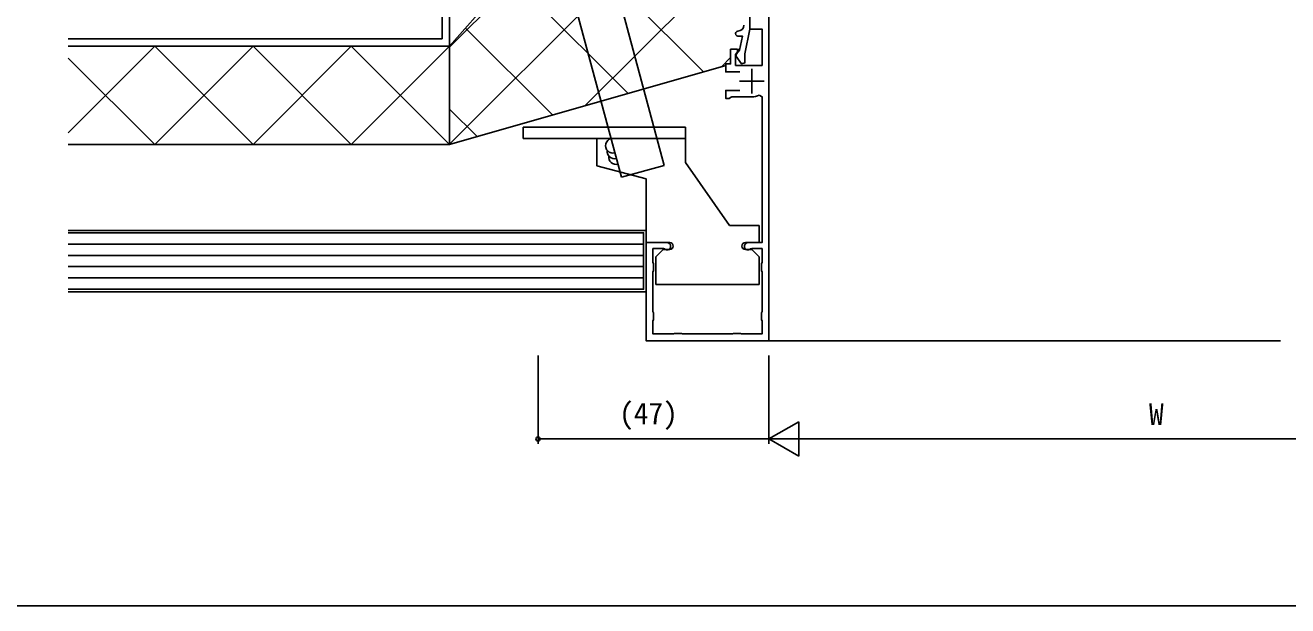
# Model space of a CAD drawing. Units: millimetres on the paper. Extents: x -437 to 438, y -233 to 230.
# Drawn here: x -59.8 to 197.1, y -233 to -114.7 of the extents above; entities that cross this region are included whole.
import ezdxf
from ezdxf.enums import TextEntityAlignment as Align

# ---------------------------------------------------------------- set-up
doc = ezdxf.new("R2010")
doc.units = ezdxf.units.MM
for name, color, linetype in [('0-3_YKK_11E', 7, 'Continuous'), ('0-4_YKK_12', 2, 'Continuous'), ('0-5_YKK_13', 4, 'Continuous'), ('0-6_YKK_D', 6, 'Continuous'), ('0-7_YKK_ZWAK', 7, 'Continuous'), ('0-8_YSS_K', 3, 'Continuous'), ('0-9_YSS_KE', 3, 'Continuous')]:
    doc.layers.add(name, color=color, linetype=linetype)
doc.styles.add('ＭＳ ゴシック', font='')
doc.styles.get('ＭＳ ゴシック').set_extended_font_data('MS Gothic')

msp = doc.modelspace()

# ---------------------------------------------------------------- linework, layer by layer
at = {"layer": '0-3_YKK_11E'}
for p, q in [((88.062, -123.605), (88.062, -128.605)), ((90.562, -126.105), (85.562, -126.105))]:
    msp.add_line(p, q, dxfattribs=at)
for points in [[(91.562, -99.005), (91.562, -179.005), (66.562, -179.005), (66.562, -159.005), (70.812, -159.005)], [(85.262, -116.905), (86.158, -116.905), (85.587, -119.761), (84.957, -120.502), (84.816, -120.955), (85.949, -122.572), (86.662, -122.347), (86.662, -120.505), (87.662, -115.505), (87.662, -109.463)], [(85.664, -124.205), (82.762, -124.205), (82.762, -122.605), (83.762, -122.605), (83.762, -119.605), (85.162, -119.605), (85.162, -120.105), (84.962, -120.388), (84.762, -120.671), (84.762, -122.905), (90.162, -122.905), (90.162, -115.505), (87.662, -115.505), (87.662, -114.505)], [(88.062, -129.305), (83.982, -129.305), (83.722, -129.455), (83.462, -129.605), (82.762, -129.605), (82.762, -128.005), (85.664, -128.005)], [(87.312, -159.005), (90.162, -159.005), (90.162, -129.278), (89.573, -128.926)], [(70.287, -160.291), (70.077, -160.205), (67.962, -160.205), (67.962, -163.067), (68.054, -163.283), (68.054, -164.727), (67.962, -164.943), (67.962, -173.067), (68.054, -173.283), (68.054, -174.727), (67.962, -174.943), (67.962, -177.605), (72.124, -177.605), (72.34, -177.513), (73.784, -177.513), (74, -177.605), (84.124, -177.605), (84.34, -177.513), (85.784, -177.513), (86, -177.605), (90.162, -177.605), (90.162, -174.943), (90.07, -174.727), (90.07, -173.283), (90.162, -173.067), (90.162, -164.943), (90.07, -164.727), (90.07, -163.283), (90.162, -163.067), (90.162, -160.205), (88.047, -160.205), (87.837, -160.291)]]:
    msp.add_lwpolyline(points, dxfattribs=at)
for centre, radius, start, end in [((85.262, -114.705), 1.2, 270.00001, 359.99999), ((85.262, -116.405), 0.5, 89.99999, 270.00001), ((88.062, -126.105), 3.2, 269.99999, 298.17862), ((70.812, -159.755), 0.75, 225.58467, 89.99998), ((87.312, -159.755), 0.75, 90.00002, 314.41533)]:
    msp.add_arc(centre, radius, start, end, dxfattribs=at)
at = {"layer": '0-4_YKK_12'}
msp.add_line((195.646, -179.005), (91.057, -179.005), dxfattribs=at)
at = {"layer": '0-5_YKK_13'}
for p, q in [((74.562, -135.505), (41.562, -135.505)), ((41.562, -135.505), (41.562, -137.805)), ((74.562, -137.805), (74.562, -135.505)), ((41.562, -137.805), (74.562, -137.805)), ((56.562, -139.305), (56.562, -137.805)), ((74.562, -137.805), (74.562, -139.305)), ((56.562, -139.305), (56.562, -143.326)), ((74.562, -142.652), (74.562, -139.305)), ((56.562, -143.326), (66.562, -146.005)), ((66.562, -146.005), (66.562, -159.005)), ((89.562, -159.005), (89.562, -155.505)), ((66.562, -159.005), (71.362, -159.005)), ((86.762, -159.005), (89.562, -159.005)), ((70.062, -160.405), (68.562, -161.905)), ((71.362, -160.405), (70.062, -160.405)), ((88.062, -160.405), (86.762, -160.405)), ((89.562, -161.905), (88.062, -160.405)), ((68.562, -161.905), (68.562, -167.505)), ((89.562, -167.505), (89.562, -161.905)), ((68.562, -167.505), (89.562, -167.505))]:
    msp.add_line(p, q, dxfattribs=at)
msp.add_lwpolyline([(89.562, -155.505), (83.562, -155.505), (74.562, -142.652)], dxfattribs=at)
for centre, start, end in [((71.362, -159.705), 270, 90), ((86.762, -159.705), 90, 270)]:
    msp.add_arc(centre, 0.7, start, end, dxfattribs=at)
at = {"layer": '0-6_YKK_D'}
for p, q in [((44.562, -182.005), (44.562, -200.005)), ((91.562, -182.005), (91.562, -200.005)), ((91.562, -182.005), (91.562, -200.005)), ((91.562, -199.005), (97.624, -195.505)), ((97.624, -202.505), (97.624, -195.505)), ((91.562, -199.005), (44.562, -199.005)), ((91.562, -199.005), (97.624, -202.505)), ((91.562, -199.005), (103.686, -199.005)), ((98.562, -199.005), (245.73, -199.005))]:
    msp.add_line(p, q, dxfattribs=at)
msp.add_circle((44.562, -199.005), 0.425, dxfattribs=at)
at = {"layer": '0-7_YKK_ZWAK'}
msp.add_lwpolyline([(-436.9, -233.005), (438.1, -233.005), (438.1, 195.495)], dxfattribs=at)
at = {"layer": '0-8_YSS_K'}
for p, q in [((25.062, 29.497), (25.062, -117.503)), ((70.229, -143.303), (40.917, -33.976)), ((61.536, -145.634), (32.224, -36.307)), ((26.562, -119.003), (61.699, -78.849)), ((26.562, -119.197), (61.062, -84.697)), ((26.562, -138.958), (73.789, -91.732)), ((78.25, -124.198), (48.259, -94.207)), ((54.193, -131.088), (85.862, -99.419)), ((62.889, -128.598), (39.037, -104.746)), ((47.528, -132.997), (29.815, -115.285)), ((25.062, -117.503), (-51.038, -117.503)), ((-33.438, -119.003), (-51.038, -136.603)), ((-51.038, -119.003), (26.562, -119.003)), ((-13.438, -119.003), (-33.438, -139.003)), ((-13.438, -139.003), (-33.438, -119.003)), ((6.562, -119.003), (-13.438, -139.003)), ((6.562, -139.003), (-13.438, -119.003)), ((26.562, -139.003), (6.562, -119.003)), ((26.562, -119.003), (6.562, -139.003)), ((85.161, -119.881), (85.664, -119.379)), ((-33.438, -139.003), (-51.038, -121.403)), ((81.887, -123.156), (83.762, -121.28)), ((32.166, -137.397), (26.562, -131.793)), ((61.536, -145.634), (70.229, -143.303)), ((66.062, -159.303), (-51.038, -159.303)), ((66.062, -161.603), (-51.038, -161.603)), ((66.062, -163.903), (-51.038, -163.903)), ((66.062, -166.203), (-51.038, -166.203))]:
    msp.add_line(p, q, dxfattribs=at)
for points in [[(-51.038, -156.503), (66.562, -156.503), (66.562, -169.003), (-51.038, -169.003)], [(-51.038, -157.003), (66.062, -157.003), (66.062, -168.503), (-51.038, -168.503)]]:
    msp.add_lwpolyline(points, dxfattribs=at)
for centre, start in [((59.825, -139.254), 105.00877), ((60.136, -140.413), 171.4306), ((60.447, -141.572), 171.4306)]:
    msp.add_arc(centre, 1.5, start, 285.00877, dxfattribs=at)
at = {"layer": '0-9_YSS_KE'}
for p, q in [((26.562, 30.997), (26.562, -119.003)), ((-51.038, -119.003), (26.562, -119.003)), ((26.562, -139.003), (26.562, -119.003)), ((26.562, -139.003), (82.762, -122.905)), ((26.562, -139.003), (-51.038, -139.003))]:
    msp.add_line(p, q, dxfattribs=at)

# ---------------------------------------------------------------- texts
at = {"layer": '0-6_YKK_D', "style": 'ＭＳ ゴシック'}
for s, p in [('(47)', (61.056, -197.323)), ('W', (168.907, -197.505))]:
    msp.add_text(s, height=4.399, dxfattribs=at).set_placement(p, align=Align.BOTTOM_LEFT)

doc.saveas('drawing.dxf')
